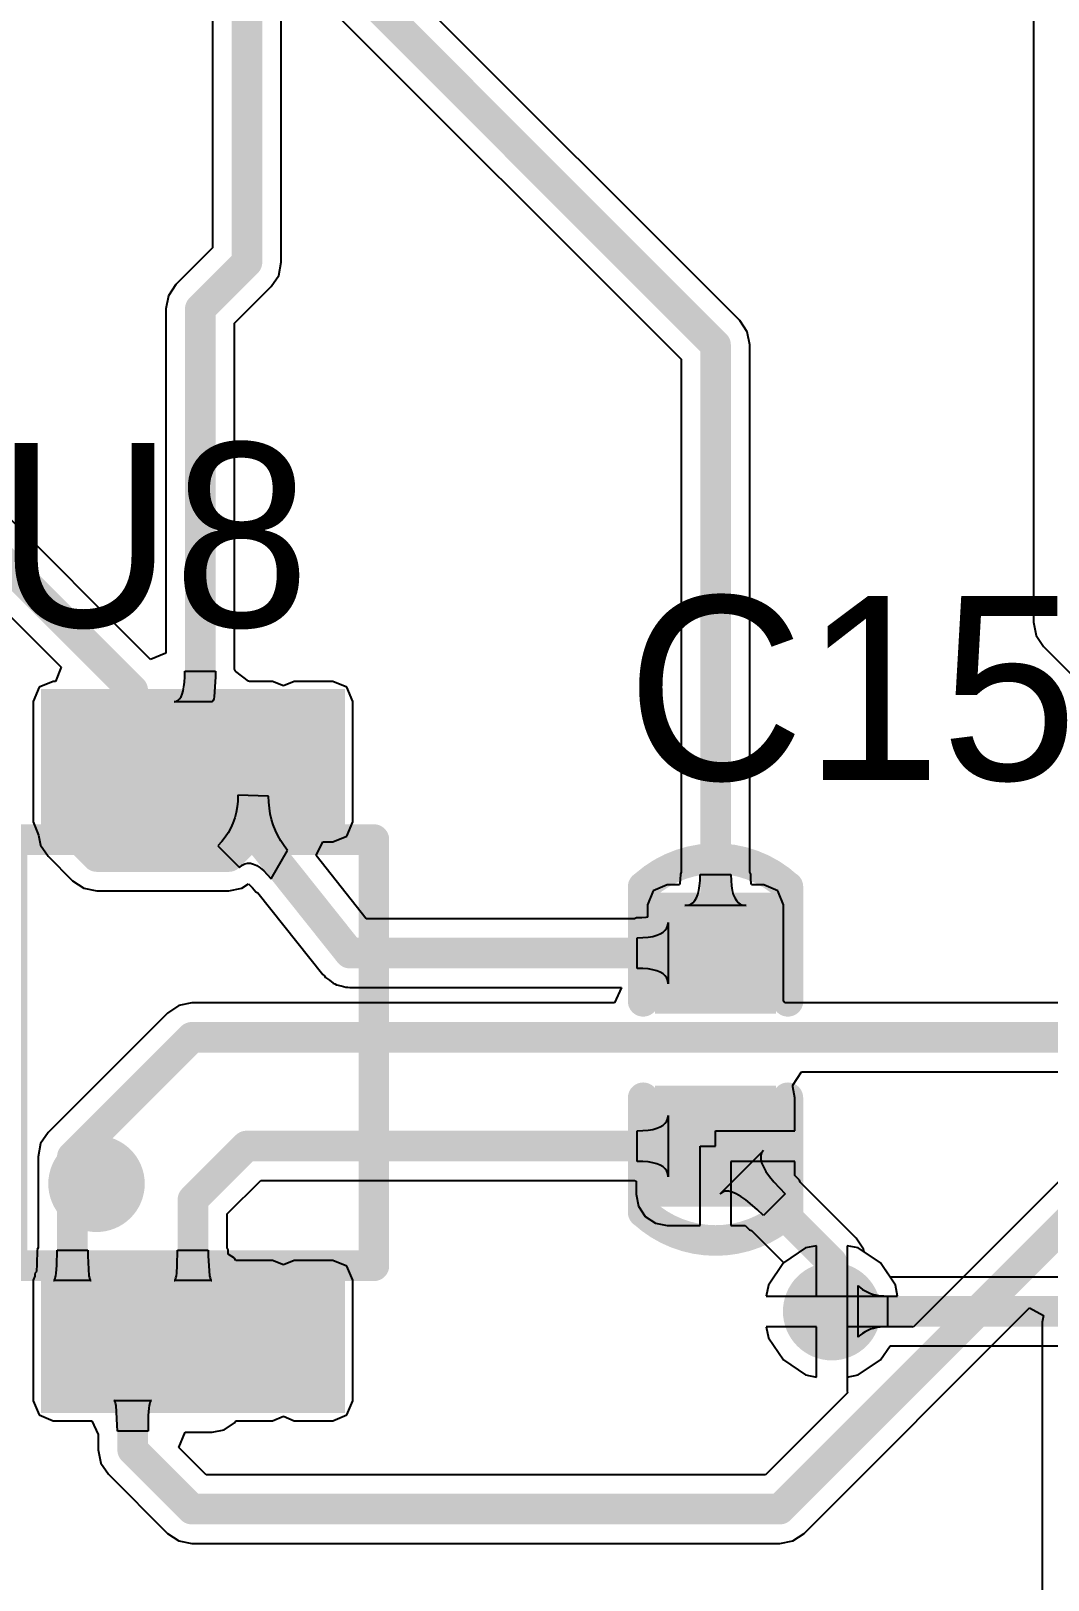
# Model space of a CAD drawing. Header units: millimetres. Extents: x 6.5 to 10.45, y 0.98 to 5.86.
# Drawn here: x 9.771 to 10.104, y 1.412 to 1.917 of the extents above; entities that cross this region are included whole.
import ezdxf

# ---------------------------------------------------------------- set-up
doc = ezdxf.new("R2010")
doc.units = ezdxf.units.MM
doc.header["$MEASUREMENT"] = 0
for name, color, linetype in [('BottomLayer', 5, 'Continuous'), ('BottomSolder', 6, 'Continuous'), ('KeepOutLayer', 6, 'Continuous'), ('MultiLayer', 9, 'Continuous'), ('TopLayer', 1, 'Continuous'), ('TopOverlay', 2, 'Continuous'), ('TopPaste', 8, 'Continuous'), ('TopSolder', 216, 'Continuous'), ('ViaHoleLayer', 16, 'Continuous')]:
    doc.layers.add(name, color=color, linetype=linetype)

# ---------------------------------------------------------------- blocks, each defined once
blk = doc.blocks.new('___C0603_23')
at = {"layer": 'TopLayer'}
for points in [[(-0.04724, -0.01575), (-0.01575, -0.01575), (-0.04724, 0.01575), (-0.01575, 0.01575)], [(0.01575, -0.01575), (0.04724, -0.01575), (0.01575, 0.01575), (0.04724, 0.01575)]]:
    blk.add_solid(points, dxfattribs=at)
at = {"layer": 'TopOverlay', "const_width": 0.01}
for points in [[(-0.05311, -0.02359, -0.390984), (-0.05311, 0.02359)], [(0.05361, 0.02304, -0.384894), (0.05311, -0.02359)]]:
    blk.add_lwpolyline(points, format="xyb", dxfattribs=at)
for points in [[(-0.05315, 0.02362), (-0.01575, 0.02362)], [(0.01575, 0.02362), (0.05315, 0.02362)], [(-0.05315, -0.02362), (-0.01575, -0.02362)], [(0.01575, -0.02362), (0.05315, -0.02362)]]:
    blk.add_lwpolyline(points, dxfattribs=at)
at = {"layer": 'TopOverlay', "const_width": 0.005}
for points in [[(-0.05565, 0.02362, 1), (-0.05065, 0.02362, 1)], [(-0.05561, 0.02359, 1), (-0.05061, 0.02359, 1)], [(-0.01825, 0.02362, 1), (-0.01325, 0.02362, 1)], [(0.01325, 0.02362, 1), (0.01825, 0.02362, 1)], [(0.05065, 0.02362, 1), (0.05565, 0.02362, 1)], [(0.05111, 0.02304, 1), (0.05611, 0.02304, 1)], [(-0.05565, -0.02362, 1), (-0.05065, -0.02362, 1)], [(-0.05561, -0.02359, 1), (-0.05061, -0.02359, 1)], [(-0.01825, -0.02362, 1), (-0.01325, -0.02362, 1)], [(0.01325, -0.02362, 1), (0.01825, -0.02362, 1)], [(0.05061, -0.02359, 1), (0.05561, -0.02359, 1)], [(0.05065, -0.02362, 1), (0.05565, -0.02362, 1)]]:
    blk.add_lwpolyline(points, format="xyb", close=True, dxfattribs=at)
at = {"layer": 'TopPaste'}
for points in [[(-0.04724, -0.01575), (-0.01575, -0.01575), (-0.04724, 0.01575), (-0.01575, 0.01575)], [(0.01575, -0.01575), (0.04724, -0.01575), (0.01575, 0.01575), (0.04724, 0.01575)]]:
    blk.add_solid(points, dxfattribs=at)
at = {"layer": 'TopSolder'}
for points in [[(-0.05124, -0.01975), (-0.01175, -0.01975), (-0.05124, 0.01975), (-0.01175, 0.01975)], [(0.01175, -0.01975), (0.05124, -0.01975), (0.01175, 0.01975), (0.05124, 0.01975)]]:
    blk.add_solid(points, dxfattribs=at)
blk = doc.blocks.new('___MSOP10_77')
at = {"layer": 'TopLayer'}
for points in [[(0.0063, 0.16929), (0.0063, 0.20866), (-0.0063, 0.16929), (-0.0063, 0.20866)], [(0.02599, 0.16929), (0.02599, 0.20866), (0.01339, 0.16929), (0.01339, 0.20866)], [(0.04567, 0.16929), (0.04567, 0.20866), (0.03307, 0.16929), (0.03307, 0.20866)], [(0.06536, 0.16929), (0.06536, 0.20866), (0.05276, 0.16929), (0.05276, 0.20866)], [(0.08504, 0.16929), (0.08504, 0.20866), (0.07244, 0.16929), (0.07244, 0.20866)], [(0.0063, -0.01969), (0.0063, 0.01969), (-0.0063, -0.01969), (-0.0063, 0.01969)], [(0.02599, -0.01969), (0.02599, 0.01969), (0.01339, -0.01969), (0.01339, 0.01969)], [(0.04567, -0.01969), (0.04567, 0.01969), (0.03307, -0.01969), (0.03307, 0.01969)], [(0.06536, -0.01969), (0.06536, 0.01969), (0.05276, -0.01969), (0.05276, 0.01969)], [(0.08504, -0.01969), (0.08504, 0.01969), (0.07244, -0.01969), (0.07244, 0.01969)]]:
    blk.add_solid(points, dxfattribs=at)
at = {"layer": 'TopOverlay', "const_width": 0.01}
for points in [[(-0.01968, 0.16354), (0.09843, 0.16354)], [(-0.01968, 0.02441), (-0.01968, 0.16354)], [(0.09843, 0.02441), (0.09843, 0.16354)], [(-0.01968, 0.02441), (0.09843, 0.02441)]]:
    blk.add_lwpolyline(points, dxfattribs=at)
at = {"layer": 'TopOverlay'}
for points, const_width in [([(-0.02218, 0.16354, 1), (-0.01718, 0.16354, 1)], 0.005), ([(-0.02218, 0.16354, 1), (-0.01718, 0.16354, 1)], 0.005), ([(0.09593, 0.16354, 1), (0.10093, 0.16354, 1)], 0.005), ([(0.09593, 0.16354, 1), (0.10093, 0.16354, 1)], 0.005), ([(0.01575, 0.05118, 1), (0, 0.05118, 1)], 0.01575), ([(-0.00394, 0.05118, 1), (0.00394, 0.05118, 1)], 0.00787), ([(0.01181, 0.05118, 1), (0.01969, 0.05118, 1)], 0.00787), ([(-0.02218, 0.02441, 1), (-0.01718, 0.02441, 1)], 0.005), ([(-0.02218, 0.02441, 1), (-0.01718, 0.02441, 1)], 0.005), ([(0.09593, 0.02441, 1), (0.10093, 0.02441, 1)], 0.005), ([(0.09593, 0.02441, 1), (0.10093, 0.02441, 1)], 0.005)]:
    blk.add_lwpolyline(points, format="xyb", close=True, dxfattribs=dict(at, const_width=const_width))
at = {"layer": 'TopPaste'}
for points in [[(0.0063, 0.16929), (0.0063, 0.20866), (-0.0063, 0.16929), (-0.0063, 0.20866)], [(0.02599, 0.16929), (0.02599, 0.20866), (0.01339, 0.16929), (0.01339, 0.20866)], [(0.04567, 0.16929), (0.04567, 0.20866), (0.03307, 0.16929), (0.03307, 0.20866)], [(0.06536, 0.16929), (0.06536, 0.20866), (0.05276, 0.16929), (0.05276, 0.20866)], [(0.08504, 0.16929), (0.08504, 0.20866), (0.07244, 0.16929), (0.07244, 0.20866)], [(0.0063, -0.01969), (0.0063, 0.01969), (-0.0063, -0.01969), (-0.0063, 0.01969)], [(0.02599, -0.01969), (0.02599, 0.01969), (0.01339, -0.01969), (0.01339, 0.01969)], [(0.04567, -0.01969), (0.04567, 0.01969), (0.03307, -0.01969), (0.03307, 0.01969)], [(0.06536, -0.01969), (0.06536, 0.01969), (0.05276, -0.01969), (0.05276, 0.01969)], [(0.08504, -0.01969), (0.08504, 0.01969), (0.07244, -0.01969), (0.07244, 0.01969)]]:
    blk.add_solid(points, dxfattribs=at)
at = {"layer": 'TopSolder'}
for points in [[(0.0103, 0.16529), (0.0103, 0.21266), (-0.0103, 0.16529), (-0.0103, 0.21266)], [(0.02999, 0.16529), (0.02999, 0.21266), (0.00939, 0.16529), (0.00939, 0.21266)], [(0.04967, 0.16529), (0.04967, 0.21266), (0.02907, 0.16529), (0.02907, 0.21266)], [(0.06936, 0.16529), (0.06936, 0.21266), (0.04876, 0.16529), (0.04876, 0.21266)], [(0.08904, 0.16529), (0.08904, 0.21266), (0.06844, 0.16529), (0.06844, 0.21266)], [(0.0103, -0.02369), (0.0103, 0.02369), (-0.0103, -0.02369), (-0.0103, 0.02369)], [(0.02999, -0.02369), (0.02999, 0.02369), (0.00939, -0.02369), (0.00939, 0.02369)], [(0.04967, -0.02369), (0.04967, 0.02369), (0.02907, -0.02369), (0.02907, 0.02369)], [(0.06936, -0.02369), (0.06936, 0.02369), (0.04876, -0.02369), (0.04876, 0.02369)], [(0.08904, -0.02369), (0.08904, 0.02369), (0.06844, -0.02369), (0.06844, 0.02369)]]:
    blk.add_solid(points, dxfattribs=at)

msp = doc.modelspace()

# ---------------------------------------------------------------- linework, layer by layer
at = {"layer": 'BottomLayer'}
for p, q in [((10.02442, 1.52025), (10.01714, 1.51539)), ((10.028, 1.52096), (10.02442, 1.52025)), ((10.028, 1.50453), (10.028, 1.52096)), ((10.04158, 1.52025), (10.038, 1.52096)), ((10.038, 1.52096), (10.038, 1.49953)), ((10.04886, 1.51539), (10.04158, 1.52025)), ((10.01714, 1.51539), (10.01228, 1.50811)), ((10.05197, 1.51074), (10.04886, 1.51539)), ((10.01228, 1.50811), (10.01156, 1.50453)), ((10.04157, 1.49113), (10.04157, 1.50793)), ((10.04157, 1.50793), (10.04227, 1.50728)), ((10.04227, 1.50728), (10.04302, 1.5067)), ((10.16375, 1.51074), (10.05197, 1.51074)), ((10.01156, 1.50453), (10.028, 1.50453)), ((10.04302, 1.5067), (10.04383, 1.50619)), ((10.04383, 1.50619), (10.0447, 1.50575)), ((10.0447, 1.50575), (10.04562, 1.50538)), ((10.04562, 1.50538), (10.0466, 1.50507)), ((10.0466, 1.50507), (10.04764, 1.50483)), ((10.04764, 1.50483), (10.04874, 1.50466)), ((10.04874, 1.50466), (10.0499, 1.50456)), ((10.0499, 1.50456), (10.05111, 1.50453)), ((10.05111, 1.50453), (10.05111, 1.49453)), ((10.038, 1.49953), (10.038, 1.47809)), ((10.028, 1.49453), (10.01156, 1.49453)), ((10.01156, 1.49453), (10.01228, 1.49094)), ((10.028, 1.47809), (10.028, 1.49453)), ((10.04227, 1.49177), (10.04157, 1.49113)), ((10.04302, 1.49235), (10.04227, 1.49177)), ((10.04383, 1.49286), (10.04302, 1.49235)), ((10.0447, 1.4933), (10.04383, 1.49286)), ((10.04562, 1.49368), (10.0447, 1.4933)), ((10.0466, 1.49398), (10.04562, 1.49368)), ((10.04764, 1.49422), (10.0466, 1.49398)), ((10.04874, 1.49439), (10.04764, 1.49422)), ((10.0499, 1.49449), (10.04874, 1.49439)), ((10.05111, 1.49453), (10.0499, 1.49449)), ((10.01228, 1.49094), (10.01714, 1.48367)), ((10.04886, 1.48367), (10.05197, 1.48831)), ((10.05197, 1.48831), (10.16375, 1.48831)), ((10.01714, 1.48367), (10.02442, 1.4788)), ((10.04158, 1.4788), (10.04886, 1.48367)), ((10.02442, 1.4788), (10.028, 1.47809)), ((10.038, 1.47809), (10.04158, 1.4788))]:
    msp.add_line(p, q, dxfattribs=at)
for points, const_width in [([(10.027, 1.49953, 1), (10.039, 1.49953, 1)], 0.012), ([(10.0305, 1.49953, 1), (10.0355, 1.49953, 1)], 0.005)]:
    msp.add_lwpolyline(points, format="xyb", close=True, dxfattribs=dict(at, const_width=const_width))
at = {"layer": 'BottomLayer', "const_width": 0.01}
msp.add_lwpolyline([(10.033, 1.49953), (10.20394, 1.49953)], dxfattribs=at)
at = {"layer": 'BottomSolder', "const_width": 0.016}
msp.add_lwpolyline([(10.025, 1.49953, 1), (10.041, 1.49953, 1)], format="xyb", close=True, dxfattribs=at)
at = {"layer": 'KeepOutLayer', "const_width": 0.01}
msp.add_lwpolyline([(10.44201, 1.4903, -0.421317), (9.92946, 0.99)], format="xyb", dxfattribs=at)
at = {"layer": 'MultiLayer', "const_width": 0.012}
msp.add_lwpolyline([(10.027, 1.49953, 1), (10.039, 1.49953, 1)], format="xyb", close=True, dxfattribs=at)
at = {"layer": 'TopLayer'}
for p, q in [((9.85322, 1.842), (9.85322, 2.5)), ((9.13707, 2.35407), (9.78136, 1.70977)), ((9.83078, 1.97039), (9.83078, 1.84665)), ((10.09878, 1.96243), (10.09878, 1.72447)), ((9.81054, 1.71232), (9.56458, 1.95828)), ((10.00293, 1.82293), (9.88464, 1.94122)), ((9.8655, 1.92864), (9.98378, 1.81035)), ((9.83078, 1.84665), (9.81883, 1.83469)), ((9.85236, 1.83771), (9.85322, 1.842)), ((9.84993, 1.83407), (9.85236, 1.83771)), ((9.81639, 1.83105), (9.81554, 1.82676)), ((9.81883, 1.83469), (9.81639, 1.83105)), ((9.83797, 1.82211), (9.84993, 1.83407)), ((9.84993, 1.83407), (9.84993, 1.83407)), ((9.81554, 1.82676), (9.81554, 1.82676)), ((9.81554, 1.82676), (9.81554, 1.71439)), ((9.83797, 1.7092), (9.83797, 1.82211)), ((10.00536, 1.81929), (10.00293, 1.82293)), ((10.00622, 1.815), (10.00536, 1.81929)), ((9.98378, 1.81035), (9.98378, 1.6429)), ((10.00622, 1.6429), (10.00622, 1.815)), ((10.00622, 1.815), (10.00622, 1.815)), ((10.09878, 1.72447), (10.09878, 1.72447)), ((10.09878, 1.72447), (10.09964, 1.72018)), ((10.09964, 1.72018), (10.10207, 1.71654)), ((9.81554, 1.71439), (9.81054, 1.71232)), ((10.10207, 1.71654), (10.13607, 1.68254)), ((9.78136, 1.70977), (9.77945, 1.70516)), ((9.83825, 1.70853), (9.83797, 1.7092)), ((9.7787, 1.70516), (9.77411, 1.70325)), ((9.77945, 1.70516), (9.7787, 1.70516)), ((9.82144, 1.70343), (9.82161, 1.70493)), ((9.82161, 1.70493), (9.82172, 1.70663)), ((9.82172, 1.70663), (9.82176, 1.70853)), ((9.82176, 1.70853), (9.83176, 1.70853)), ((9.83174, 1.70663), (9.83132, 1.70013)), ((9.83176, 1.70853), (9.83174, 1.70663)), ((9.83839, 1.70839), (9.83825, 1.70853)), ((9.84251, 1.70526), (9.83839, 1.70839)), ((9.84285, 1.70516), (9.84251, 1.70526)), ((9.85036, 1.70516), (9.84285, 1.70516)), ((9.8539, 1.70369), (9.85036, 1.70516)), ((9.85744, 1.70516), (9.8539, 1.70369)), ((9.87004, 1.70516), (9.85744, 1.70516)), ((9.87463, 1.70325), (9.87004, 1.70516)), ((9.77411, 1.70325), (9.77221, 1.69866)), ((9.81948, 1.69893), (9.82001, 1.69943)), ((9.82001, 1.69943), (9.82048, 1.70013)), ((9.82048, 1.70013), (9.82087, 1.70103)), ((9.82087, 1.70103), (9.82119, 1.70213)), ((9.82119, 1.70213), (9.82144, 1.70343)), ((9.83116, 1.69943), (9.83098, 1.69893)), ((9.83132, 1.70013), (9.83116, 1.69943)), ((9.87653, 1.69866), (9.87463, 1.70325)), ((9.77221, 1.69866), (9.77221, 1.65929)), ((9.8182, 1.69853), (9.81888, 1.69863)), ((9.83054, 1.69853), (9.8182, 1.69853)), ((9.81888, 1.69863), (9.81948, 1.69893)), ((9.83077, 1.69863), (9.83054, 1.69853)), ((9.83098, 1.69893), (9.83077, 1.69863)), ((9.87653, 1.65929), (9.87653, 1.69866)), ((9.83879, 1.66421), (9.83847, 1.66238)), ((9.83899, 1.66611), (9.83879, 1.66421)), ((9.83906, 1.66807), (9.83899, 1.66611)), ((9.84906, 1.66775), (9.83906, 1.66807)), ((9.84912, 1.66577), (9.84906, 1.66775)), ((9.84931, 1.66384), (9.84912, 1.66577)), ((9.84962, 1.66195), (9.84931, 1.66384)), ((9.77221, 1.65929), (9.77398, 1.655)), ((9.83742, 1.65894), (9.8367, 1.65732)), ((9.83801, 1.66063), (9.83742, 1.65894)), ((9.83847, 1.66238), (9.83801, 1.66063)), ((9.85005, 1.6601), (9.84962, 1.66195)), ((9.85061, 1.6583), (9.85005, 1.6601)), ((9.87463, 1.6547), (9.87653, 1.65929)), ((9.77398, 1.655), (9.77464, 1.65171)), ((9.83487, 1.65429), (9.83376, 1.65288)), ((9.83585, 1.65577), (9.83487, 1.65429)), ((9.8367, 1.65732), (9.83585, 1.65577)), ((9.8513, 1.65654), (9.85061, 1.6583)), ((9.85211, 1.65482), (9.8513, 1.65654)), ((9.85305, 1.65315), (9.85211, 1.65482)), ((9.87004, 1.6528), (9.87463, 1.6547)), ((9.77464, 1.65171), (9.77707, 1.64807)), ((9.83376, 1.65288), (9.83252, 1.65154)), ((9.83252, 1.65154), (9.83959, 1.64446)), ((9.84987, 1.64069), (9.85529, 1.64993)), ((9.85411, 1.65152), (9.85305, 1.65315)), ((9.85529, 1.64993), (9.85411, 1.65152)), ((9.86455, 1.64829), (9.86672, 1.6528)), ((9.86672, 1.6528), (9.87004, 1.6528)), ((9.77707, 1.64807), (9.78507, 1.64007)), ((9.83959, 1.64446), (9.84042, 1.64515)), ((9.84042, 1.64515), (9.8413, 1.64561)), ((9.8413, 1.64561), (9.84221, 1.64582)), ((9.84221, 1.64582), (9.84318, 1.6458)), ((9.84318, 1.6458), (9.84418, 1.64554)), ((9.84418, 1.64554), (9.84523, 1.64505)), ((9.84523, 1.64505), (9.84633, 1.64431)), ((9.84633, 1.64431), (9.84746, 1.64334)), ((9.84746, 1.64334), (9.84865, 1.64213)), ((9.88096, 1.62771), (9.86455, 1.64829)), ((9.78507, 1.64007), (9.78871, 1.63764)), ((9.84035, 1.63764), (9.84248, 1.63906)), ((9.84248, 1.63906), (9.84303, 1.63859)), ((9.84303, 1.63859), (9.84384, 1.63776)), ((9.84865, 1.64213), (9.84987, 1.64069)), ((9.97925, 1.63874), (9.97466, 1.63684)), ((9.98326, 1.63874), (9.97925, 1.63874)), ((9.98335, 1.63928), (9.98326, 1.63874)), ((9.98346, 1.64056), (9.98335, 1.63928)), ((9.98351, 1.64228), (9.98346, 1.64056)), ((9.98378, 1.6429), (9.98351, 1.64228)), ((9.98955, 1.63695), (9.9898, 1.63847)), ((9.9898, 1.63847), (9.98995, 1.64019)), ((9.98995, 1.64019), (9.99, 1.64211)), ((9.99, 1.64211), (10, 1.64211)), ((10, 1.64211), (10.00005, 1.64019)), ((10.00005, 1.64019), (10.0002, 1.63847)), ((10.0002, 1.63847), (10.00045, 1.63695)), ((10.00649, 1.64228), (10.00622, 1.6429)), ((10.00654, 1.64056), (10.00649, 1.64228)), ((10.00665, 1.63928), (10.00654, 1.64056)), ((10.00674, 1.63874), (10.00665, 1.63928)), ((10.01075, 1.63874), (10.00674, 1.63874)), ((10.01534, 1.63684), (10.01075, 1.63874)), ((9.78871, 1.63764), (9.793, 1.63678)), ((9.793, 1.63678), (9.793, 1.63678)), ((9.793, 1.63678), (9.83606, 1.63678)), ((9.83606, 1.63678), (9.84035, 1.63764)), ((9.83606, 1.63678), (9.83606, 1.63678)), ((9.84384, 1.63776), (9.84492, 1.63649)), ((9.84492, 1.63649), (9.84551, 1.63618)), ((9.84551, 1.63618), (9.86679, 1.6095)), ((9.97466, 1.63684), (9.97276, 1.63224)), ((9.98755, 1.6329), (9.9882, 1.63361)), ((9.9882, 1.63361), (9.98875, 1.63452)), ((9.98875, 1.63452), (9.9892, 1.63564)), ((9.9892, 1.63564), (9.98955, 1.63695)), ((10.00045, 1.63695), (10.0008, 1.63564)), ((10.0008, 1.63564), (10.00125, 1.63452)), ((10.00125, 1.63452), (10.0018, 1.63361)), ((10.0018, 1.63361), (10.00245, 1.6329)), ((10.01724, 1.63224), (10.01534, 1.63684)), ((9.97276, 1.62823), (9.97221, 1.62814)), ((9.97276, 1.63224), (9.97276, 1.62823)), ((9.985, 1.63199), (9.98595, 1.6321)), ((10.005, 1.63199), (9.985, 1.63199)), ((9.98595, 1.6321), (9.9868, 1.6324)), ((9.9868, 1.6324), (9.98755, 1.6329)), ((10.00245, 1.6329), (10.0032, 1.6324)), ((10.0032, 1.6324), (10.00405, 1.6321)), ((10.00405, 1.6321), (10.005, 1.63199)), ((10.01724, 1.60075), (10.01724, 1.63224)), ((9.96859, 1.62771), (9.88096, 1.62771)), ((9.96921, 1.62799), (9.96859, 1.62771)), ((9.97094, 1.62803), (9.96921, 1.62799)), ((9.97221, 1.62814), (9.97094, 1.62803)), ((9.97697, 1.62275), (9.97788, 1.6233)), ((9.97788, 1.6233), (9.97859, 1.62395)), ((9.97859, 1.62395), (9.9791, 1.6247)), ((9.9791, 1.6247), (9.9794, 1.62555)), ((9.9794, 1.62555), (9.9795, 1.6265)), ((9.9795, 1.6265), (9.9795, 1.6065)), ((9.96938, 1.6215), (9.9713, 1.62155)), ((9.96938, 1.6115), (9.96938, 1.6215)), ((9.9713, 1.62155), (9.97303, 1.6217)), ((9.97303, 1.6217), (9.97454, 1.62195)), ((9.97454, 1.62195), (9.97586, 1.6223)), ((9.97586, 1.6223), (9.97697, 1.62275)), ((9.86679, 1.6095), (9.86728, 1.60909)), ((9.86728, 1.60909), (9.86763, 1.60857)), ((9.86763, 1.60857), (9.86894, 1.60769)), ((9.9713, 1.61145), (9.96938, 1.6115)), ((9.97303, 1.6113), (9.9713, 1.61145)), ((9.97454, 1.61105), (9.97303, 1.6113)), ((9.97586, 1.6107), (9.97454, 1.61105)), ((9.97697, 1.61025), (9.97586, 1.6107)), ((9.97788, 1.6097), (9.97697, 1.61025)), ((9.97859, 1.60905), (9.97788, 1.6097)), ((9.9791, 1.6083), (9.97859, 1.60905)), ((9.9794, 1.60745), (9.9791, 1.6083)), ((9.86894, 1.60769), (9.87013, 1.60668)), ((9.87013, 1.60668), (9.87074, 1.60649)), ((9.87074, 1.60649), (9.87127, 1.60613)), ((9.87127, 1.60613), (9.87281, 1.60583)), ((9.87281, 1.60583), (9.8743, 1.60535)), ((9.8743, 1.60535), (9.87494, 1.6054)), ((9.87494, 1.6054), (9.87556, 1.60528)), ((9.87556, 1.60528), (9.96421, 1.60528)), ((9.96427, 1.60522), (9.96201, 1.60022)), ((9.96421, 1.60528), (9.96427, 1.60522)), ((9.9795, 1.6065), (9.9794, 1.60745)), ((9.81971, 1.59936), (9.81607, 1.59693)), ((9.824, 1.60022), (9.81971, 1.59936)), ((9.96201, 1.60022), (9.824, 1.60022)), ((10.0176, 1.60022), (10.01724, 1.60075)), ((10.13935, 1.60022), (10.0176, 1.60022)), ((9.81607, 1.59693), (9.77707, 1.55793)), ((9.81607, 1.59693), (9.81607, 1.59693)), ((10.02028, 1.57333), (10.02309, 1.57778)), ((10.02309, 1.57778), (10.13585, 1.57778)), ((10.02024, 1.57278), (10.02028, 1.57333)), ((10.02094, 1.56925), (10.02024, 1.57278)), ((10.13792, 1.57278), (10.0595, 1.49436)), ((10.02094, 1.5585), (10.02094, 1.56925)), ((9.9791, 1.5617), (9.9794, 1.56255)), ((9.9794, 1.56255), (9.9795, 1.5635)), ((9.9795, 1.5635), (9.9795, 1.5435)), ((9.77707, 1.55793), (9.77464, 1.55429)), ((9.96938, 1.5585), (9.9713, 1.55855)), ((9.96938, 1.5485), (9.96938, 1.5585)), ((9.9713, 1.55855), (9.97303, 1.5587)), ((9.97303, 1.5587), (9.97454, 1.55895)), ((9.97454, 1.55895), (9.97586, 1.5593)), ((9.97586, 1.5593), (9.97697, 1.55975)), ((9.97697, 1.55975), (9.97788, 1.5603)), ((9.97788, 1.5603), (9.97859, 1.56095)), ((9.97859, 1.56095), (9.9791, 1.5617)), ((9.995, 1.5535), (9.995, 1.5585)), ((9.995, 1.5585), (10.02094, 1.5585)), ((9.77464, 1.55429), (9.77378, 1.55)), ((9.99, 1.52756), (9.99, 1.5535)), ((9.99, 1.5535), (9.995, 1.5535)), ((9.77378, 1.55), (9.77378, 1.55)), ((9.77378, 1.55), (9.77378, 1.52032)), ((9.9713, 1.54845), (9.96938, 1.5485)), ((9.97303, 1.5483), (9.9713, 1.54845)), ((9.97454, 1.54805), (9.97303, 1.5483)), ((9.97586, 1.5477), (9.97454, 1.54805)), ((9.97697, 1.54725), (9.97586, 1.5477)), ((9.99648, 1.53789), (10.01062, 1.55203)), ((10.02094, 1.5485), (10, 1.5485)), ((10, 1.5485), (10, 1.52756)), ((10.01005, 1.55125), (10.00977, 1.55033)), ((10.00977, 1.55033), (10.00977, 1.54927)), ((10.00977, 1.54927), (10.01005, 1.54807)), ((10.01062, 1.55203), (10.01005, 1.55125)), ((10.01005, 1.54807), (10.01062, 1.54672)), ((10.02094, 1.54393), (10.02094, 1.5485)), ((9.83559, 1.53135), (9.84652, 1.54229)), ((9.84652, 1.54229), (9.96859, 1.54229)), ((9.96859, 1.54229), (9.96906, 1.54208)), ((9.97788, 1.5467), (9.97697, 1.54725)), ((9.97859, 1.54605), (9.97788, 1.5467)), ((9.9791, 1.5453), (9.97859, 1.54605)), ((9.9794, 1.54445), (9.9791, 1.5453)), ((9.9795, 1.5435), (9.9794, 1.54445)), ((10.01062, 1.54672), (10.01147, 1.54524)), ((10.01147, 1.54524), (10.0126, 1.54361)), ((10.0126, 1.54361), (10.01401, 1.54185)), ((10.02245, 1.54231), (10.02094, 1.54393)), ((10.02268, 1.54169), (10.02245, 1.54231)), ((9.96906, 1.54208), (9.96906, 1.53776)), ((9.96906, 1.53776), (9.96983, 1.53385)), ((9.99725, 1.53845), (9.99648, 1.53789)), ((9.99817, 1.53873), (9.99725, 1.53845)), ((9.99923, 1.53873), (9.99817, 1.53873)), ((10.00044, 1.53845), (9.99923, 1.53873)), ((10.00178, 1.53789), (10.00044, 1.53845)), ((10.00326, 1.53704), (10.00178, 1.53789)), ((10.01769, 1.53789), (10.01062, 1.53081)), ((10.01401, 1.54185), (10.01769, 1.53789)), ((10.04093, 1.52343), (10.02268, 1.54169)), ((9.96983, 1.53385), (9.97204, 1.53055)), ((10.00489, 1.53591), (10.00326, 1.53704)), ((10.00857, 1.53279), (10.00489, 1.53591)), ((10.01062, 1.53081), (10.00857, 1.53279)), ((9.83559, 1.52026), (9.83559, 1.53135)), ((9.97204, 1.53055), (9.97535, 1.52834)), ((9.97535, 1.52834), (9.97925, 1.52756)), ((9.97925, 1.52756), (9.99, 1.52756)), ((10, 1.52756), (10.00464, 1.52756)), ((10.00464, 1.52756), (10.00611, 1.52614)), ((10.00611, 1.52614), (10.00676, 1.52589)), ((10.00676, 1.52589), (10.01715, 1.51549)), ((10.04336, 1.5198), (10.04093, 1.52343)), ((10.04093, 1.52343), (10.04093, 1.52343)), ((9.77351, 1.51969), (9.77341, 1.51478)), ((9.77378, 1.52032), (9.77351, 1.51969)), ((9.77989, 1.51446), (9.78, 1.51956)), ((9.78, 1.51956), (9.79, 1.51956)), ((9.79, 1.51956), (9.79001, 1.51766)), ((9.79001, 1.51766), (9.79042, 1.51116)), ((9.81926, 1.51446), (9.81937, 1.51956)), ((9.81937, 1.51956), (9.82937, 1.51956)), ((9.82937, 1.51956), (9.82938, 1.51766)), ((9.82938, 1.51766), (9.82979, 1.51116)), ((9.83586, 1.5196), (9.83559, 1.52026)), ((9.83587, 1.51824), (9.83586, 1.5196)), ((9.83788, 1.51689), (9.83587, 1.51824)), ((10.04353, 1.51895), (10.04336, 1.5198)), ((10.04886, 1.51539), (10.04353, 1.51895)), ((9.77318, 1.51231), (9.77276, 1.51186)), ((9.77325, 1.51277), (9.77318, 1.51231)), ((9.77341, 1.51478), (9.77325, 1.51277)), ((9.77958, 1.51116), (9.77971, 1.51206)), ((9.77971, 1.51206), (9.77989, 1.51446)), ((9.81895, 1.51116), (9.81908, 1.51206)), ((9.81908, 1.51206), (9.81926, 1.51446)), ((9.83836, 1.51618), (9.83788, 1.51689)), ((9.85036, 1.51618), (9.83836, 1.51618)), ((9.8539, 1.51471), (9.85036, 1.51618)), ((9.85744, 1.51618), (9.8539, 1.51471)), ((9.87004, 1.51618), (9.85744, 1.51618)), ((9.87463, 1.51428), (9.87004, 1.51618)), ((9.87653, 1.50968), (9.87463, 1.51428)), ((10.01714, 1.51539), (10.01228, 1.50811)), ((10.01715, 1.51549), (10.01714, 1.51539)), ((10.05372, 1.50811), (10.04886, 1.51539)), ((9.77278, 1.51107), (9.77221, 1.50968)), ((9.77221, 1.50968), (9.77221, 1.47032)), ((9.77276, 1.51186), (9.77278, 1.51107)), ((9.77883, 1.50956), (9.77905, 1.50966)), ((9.79117, 1.50956), (9.77883, 1.50956)), ((9.77905, 1.50966), (9.77925, 1.50996)), ((9.77925, 1.50996), (9.77943, 1.51046)), ((9.77943, 1.51046), (9.77958, 1.51116)), ((9.79042, 1.51116), (9.79057, 1.51046)), ((9.79057, 1.51046), (9.79075, 1.50996)), ((9.79075, 1.50996), (9.79095, 1.50966)), ((9.79095, 1.50966), (9.79117, 1.50956)), ((9.8182, 1.50956), (9.81842, 1.50966)), ((9.83054, 1.50956), (9.8182, 1.50956)), ((9.81842, 1.50966), (9.81862, 1.50996)), ((9.81862, 1.50996), (9.8188, 1.51046)), ((9.8188, 1.51046), (9.81895, 1.51116)), ((9.82979, 1.51116), (9.82994, 1.51046)), ((9.82994, 1.51046), (9.83012, 1.50996)), ((9.83012, 1.50996), (9.83032, 1.50966)), ((9.83032, 1.50966), (9.83054, 1.50956)), ((9.87653, 1.47032), (9.87653, 1.50968)), ((10.01228, 1.50811), (10.01156, 1.50453)), ((10.05444, 1.50453), (10.05372, 1.50811)), ((10.01156, 1.50453), (10.05444, 1.50453)), ((10.02393, 1.42707), (10.09751, 1.50065)), ((10.09751, 1.50065), (10.10212, 1.49819)), ((10.10212, 1.49819), (10.10169, 1.496)), ((10.028, 1.49453), (10.01156, 1.49453)), ((10.01156, 1.49453), (10.01228, 1.49094)), ((10.028, 1.47809), (10.028, 1.49453)), ((10.05919, 1.49453), (10.038, 1.49453)), ((10.038, 1.49453), (10.038, 1.47334)), ((10.0595, 1.49436), (10.05919, 1.49453)), ((10.10169, 1.496), (10.10169, 1.36176)), ((10.01228, 1.49094), (10.01714, 1.48367)), ((10.01714, 1.48367), (10.02442, 1.4788)), ((10.02442, 1.4788), (10.028, 1.47809)), ((10.03817, 1.47303), (10.01135, 1.44622)), ((10.038, 1.47334), (10.03817, 1.47303)), ((9.77221, 1.47032), (9.77411, 1.46572)), ((9.79874, 1.47034), (9.79852, 1.47044)), ((9.79852, 1.47044), (9.81086, 1.47044)), ((9.79894, 1.47004), (9.79874, 1.47034)), ((9.79911, 1.46954), (9.79894, 1.47004)), ((9.79927, 1.46884), (9.79911, 1.46954)), ((9.79967, 1.46234), (9.79927, 1.46884)), ((9.80998, 1.46794), (9.80979, 1.46554)), ((9.81011, 1.46884), (9.80998, 1.46794)), ((9.81026, 1.46954), (9.81011, 1.46884)), ((9.81043, 1.47004), (9.81026, 1.46954)), ((9.81063, 1.47034), (9.81043, 1.47004)), ((9.81086, 1.47044), (9.81063, 1.47034)), ((9.87463, 1.46572), (9.87653, 1.47032)), ((9.77411, 1.46572), (9.7787, 1.46382)), ((9.7787, 1.46382), (9.7913, 1.46382)), ((9.7913, 1.46382), (9.79347, 1.45931)), ((9.79969, 1.46044), (9.79967, 1.46234)), ((9.80979, 1.46554), (9.80969, 1.46044)), ((9.83457, 1.4609), (9.83788, 1.46311)), ((9.83788, 1.46311), (9.83836, 1.46382)), ((9.83836, 1.46382), (9.85036, 1.46382)), ((9.85036, 1.46382), (9.8539, 1.46529)), ((9.8539, 1.46529), (9.85744, 1.46382)), ((9.85744, 1.46382), (9.87004, 1.46382)), ((9.87004, 1.46382), (9.87463, 1.46572)), ((9.79347, 1.45931), (9.79347, 1.45431)), ((9.80969, 1.46044), (9.79969, 1.46044)), ((9.81974, 1.45512), (9.82181, 1.46012)), ((9.82181, 1.46012), (9.83067, 1.46012)), ((9.83067, 1.46012), (9.83457, 1.4609)), ((9.79347, 1.45431), (9.79347, 1.45431)), ((9.79347, 1.45431), (9.79432, 1.45002)), ((9.82865, 1.44622), (9.81974, 1.45512)), ((9.79432, 1.45002), (9.79676, 1.44638)), ((9.79676, 1.44638), (9.81607, 1.42707)), ((10.01135, 1.44622), (9.82865, 1.44622)), ((9.81607, 1.42707), (9.81607, 1.42707)), ((9.81607, 1.42707), (9.81971, 1.42464)), ((10.02029, 1.42464), (10.02393, 1.42707)), ((9.81971, 1.42464), (9.824, 1.42378)), ((9.824, 1.42378), (10.016, 1.42378)), ((10.016, 1.42378), (10.02029, 1.42464)), ((10.016, 1.42378), (10.016, 1.42378))]:
    msp.add_line(p, q, dxfattribs=at)
at = {"layer": 'TopLayer', "const_width": 0.01}
for points in [[(9.842, 1.842), (9.842, 2.5)], [(9.145, 2.362), (9.80469, 1.70231)], [(9.87343, 1.93657), (9.995, 1.815)], [(9.82676, 1.82676), (9.842, 1.842)], [(9.82676, 1.68136), (9.82676, 1.82676)], [(9.995, 1.6165), (9.995, 1.815)], [(9.80469, 1.67898), (9.80469, 1.70231)], [(9.785, 1.656), (9.785, 1.67898)], [(9.82437, 1.67898), (9.82676, 1.68136)], [(9.84406, 1.656), (9.84406, 1.67898)], [(9.785, 1.656), (9.793, 1.648)], [(9.83606, 1.648), (9.84406, 1.656)], [(9.84406, 1.656), (9.87556, 1.6165)], [(9.793, 1.648), (9.83606, 1.648)], [(9.87556, 1.6165), (9.995, 1.6165)], [(9.785, 1.55), (9.824, 1.589)], [(9.824, 1.589), (10.144, 1.589)], [(10.016, 1.435), (10.15041, 1.56941)], [(9.82437, 1.536), (9.84187, 1.5535)], [(9.84187, 1.5535), (9.995, 1.5535)], [(9.995, 1.5535), (10.033, 1.5155)], [(9.785, 1.49), (9.785, 1.55)], [(9.82437, 1.49), (9.82437, 1.536)], [(10.033, 1.49953), (10.033, 1.5155)], [(9.80469, 1.45431), (9.80469, 1.49)], [(9.80469, 1.45431), (9.824, 1.435)], [(9.824, 1.435), (10.016, 1.435)]]:
    msp.add_lwpolyline(points, dxfattribs=at)
at = {"layer": 'TopLayer'}
for points, const_width in [([(9.8395, 1.842, 1), (9.8445, 1.842, 1)], 0.005), ([(9.8395, 1.842, 1), (9.8445, 1.842, 1)], 0.005), ([(9.82426, 1.82676, 1), (9.82926, 1.82676, 1)], 0.005), ([(9.82426, 1.82676, 1), (9.82926, 1.82676, 1)], 0.005), ([(9.9925, 1.815, 1), (9.9975, 1.815, 1)], 0.005), ([(9.9925, 1.815, 1), (9.9975, 1.815, 1)], 0.005), ([(9.80219, 1.70231, 1), (9.80719, 1.70231, 1)], 0.005), ([(9.80219, 1.70231, 1), (9.80719, 1.70231, 1)], 0.005), ([(9.7825, 1.67898, 1), (9.7875, 1.67898, 1)], 0.005), ([(9.80219, 1.67898, 1), (9.80719, 1.67898, 1)], 0.005), ([(9.82187, 1.67898, 1), (9.82687, 1.67898, 1)], 0.005), ([(9.82426, 1.68136, 1), (9.82926, 1.68136, 1)], 0.005), ([(9.82426, 1.68136, 1), (9.82926, 1.68136, 1)], 0.005), ([(9.84156, 1.67898, 1), (9.84656, 1.67898, 1)], 0.005), ([(9.7825, 1.656, 1), (9.7875, 1.656, 1)], 0.005), ([(9.7825, 1.656, 1), (9.7875, 1.656, 1)], 0.005), ([(9.84156, 1.656, 1), (9.84656, 1.656, 1)], 0.005), ([(9.84156, 1.656, 1), (9.84656, 1.656, 1)], 0.005), ([(9.84156, 1.656, 1), (9.84656, 1.656, 1)], 0.005), ([(9.7905, 1.648, 1), (9.7955, 1.648, 1)], 0.005), ([(9.7905, 1.648, 1), (9.7955, 1.648, 1)], 0.005), ([(9.83356, 1.648, 1), (9.83856, 1.648, 1)], 0.005), ([(9.83356, 1.648, 1), (9.83856, 1.648, 1)], 0.005), ([(9.87306, 1.6165, 1), (9.87806, 1.6165, 1)], 0.005), ([(9.87306, 1.6165, 1), (9.87806, 1.6165, 1)], 0.005), ([(9.9925, 1.6165, 1), (9.9975, 1.6165, 1)], 0.005), ([(9.9925, 1.6165, 1), (9.9975, 1.6165, 1)], 0.005), ([(9.8215, 1.589, 1), (9.8265, 1.589, 1)], 0.005), ([(9.8215, 1.589, 1), (9.8265, 1.589, 1)], 0.005), ([(9.83937, 1.5535, 1), (9.84437, 1.5535, 1)], 0.005), ([(9.83937, 1.5535, 1), (9.84437, 1.5535, 1)], 0.005), ([(9.9925, 1.5535, 1), (9.9975, 1.5535, 1)], 0.005), ([(9.9925, 1.5535, 1), (9.9975, 1.5535, 1)], 0.005), ([(9.7825, 1.55, 1), (9.7875, 1.55, 1)], 0.005), ([(9.7825, 1.55, 1), (9.7875, 1.55, 1)], 0.005), ([(9.82187, 1.536, 1), (9.82687, 1.536, 1)], 0.005), ([(9.82187, 1.536, 1), (9.82687, 1.536, 1)], 0.005), ([(10.0305, 1.5155, 1), (10.0355, 1.5155, 1)], 0.005), ([(10.0305, 1.5155, 1), (10.0355, 1.5155, 1)], 0.005), ([(10.027, 1.49953, 1), (10.039, 1.49953, 1)], 0.012), ([(10.0305, 1.49953, 1), (10.0355, 1.49953, 1)], 0.005), ([(9.7825, 1.49, 1), (9.7875, 1.49, 1)], 0.005), ([(9.80219, 1.49, 1), (9.80719, 1.49, 1)], 0.005), ([(9.82187, 1.49, 1), (9.82687, 1.49, 1)], 0.005), ([(9.80219, 1.45431, 1), (9.80719, 1.45431, 1)], 0.005), ([(9.80219, 1.45431, 1), (9.80719, 1.45431, 1)], 0.005), ([(9.8215, 1.435, 1), (9.8265, 1.435, 1)], 0.005), ([(9.8215, 1.435, 1), (9.8265, 1.435, 1)], 0.005), ([(10.0135, 1.435, 1), (10.0185, 1.435, 1)], 0.005), ([(10.0135, 1.435, 1), (10.0185, 1.435, 1)], 0.005)]:
    msp.add_lwpolyline(points, format="xyb", close=True, dxfattribs=dict(at, const_width=const_width))
at = {"layer": 'TopSolder', "const_width": 0.016}
msp.add_lwpolyline([(10.025, 1.49953, 1), (10.041, 1.49953, 1)], format="xyb", close=True, dxfattribs=at)
at = {"layer": 'ViaHoleLayer', "const_width": 0.006}
msp.add_lwpolyline([(10.03, 1.49953, 1), (10.036, 1.49953, 1)], format="xyb", close=True, dxfattribs=at)

# ---------------------------------------------------------------- block references
msp.add_blockref('___MSOP10_77', (9.785, 1.49))
at = {"rotation": 90}
msp.add_blockref('___C0603_23', (9.995, 1.585), dxfattribs=at)

# ---------------------------------------------------------------- texts
at = {"layer": 'TopOverlay'}
for s, p in [('U8', (9.76, 1.723)), ('C15', (9.966, 1.673))]:
    msp.add_text(s, height=0.06, dxfattribs=at).set_placement(p)

doc.saveas('drawing.dxf')
